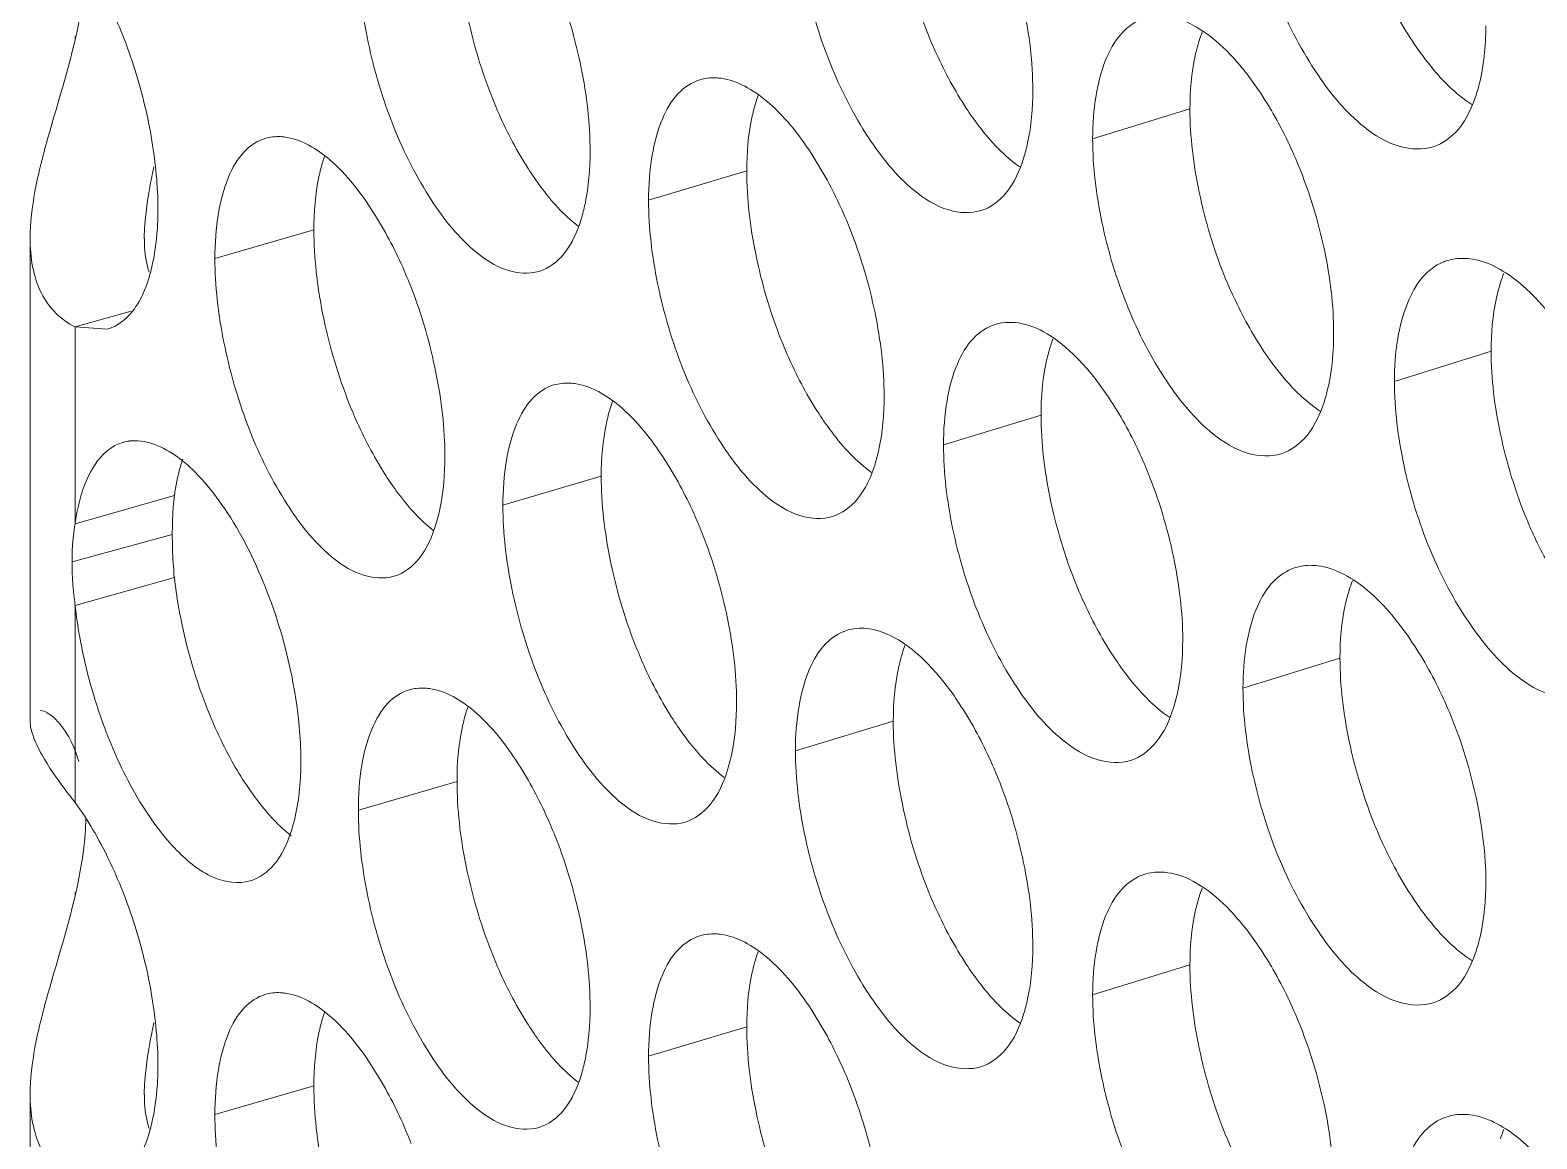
# Model space of a CAD drawing. Header units: millimetres. Extents: x 1177 to 4147, y 93 to 2194.
# Drawn here: x 2491.77 to 2505.62, y 985.6 to 995.79 of the extents above; entities that cross this region are included whole.
import ezdxf

# ---------------------------------------------------------------- set-up
doc = ezdxf.new("R2010")
doc.units = ezdxf.units.MM
doc.header["$LTSCALE"] = 0.1
doc.layers.get('0').update_dxf_attribs({"lineweight": 13})
doc.layers.add('标注', color=251, linetype='Continuous', lineweight=9)

# ---------------------------------------------------------------- blocks, each defined once
blk = doc.blocks.new('02')
for p, q in [((4328.801, 1004.75), (4328.801, 1011.095)), ((4329.392, 1007.345), (4329.392, 1009.932)), ((4329.392, 1003.682), (4329.392, 1006.269)), ((4328.801, 993.5), (4328.801, 999.845))]:
    blk.add_line(p, q)
at = {"layer": '标注'}
for p, q in [((4329.392, 1013.71), (4329.392, 1013.748)), ((4344.036, 1012.798), (4342.758, 1012.405)), ((4338.214, 1011.982), (4336.925, 1011.598)), ((4338.214, 1011.982), (4336.925, 1011.598)), ((4332.528, 1011.207), (4331.228, 1010.832)), ((4330.127, 1010.141), (4329.392, 1009.932)), ((4329.392, 1009.932), (4329.813, 1009.902)), ((4347.992, 1009.615), (4346.722, 1009.216)), ((4342.08, 1008.771), (4340.799, 1008.381)), ((4342.08, 1008.771), (4340.799, 1008.381)), ((4336.303, 1007.969), (4335.011, 1007.588)), ((4330.695, 1007.717), (4329.392, 1007.345)), ((4330.668, 1007.203), (4329.351, 1006.844)), ((4330.695, 1006.641), (4329.392, 1006.269)), ((4346.007, 1005.579), (4344.733, 1005.183)), ((4346.007, 1005.579), (4344.733, 1005.183)), ((4340.139, 1004.749), (4338.854, 1004.362)), ((4334.408, 1003.96), (4333.112, 1003.583)), ((4329.392, 1002.46), (4329.392, 1002.498)), ((4344.036, 1001.548), (4342.758, 1001.155)), ((4338.214, 1000.732), (4336.925, 1000.348)), ((4332.528, 999.957), (4331.228, 999.582))]:
    blk.add_line(p, q, dxfattribs=at)
for centre, radius, start, end in [((4345.946, 1013.132), 1.875, 158.8656, 162.563), ((4340.165, 1012.312), 1.918, 159.8933, 162.8914), ((4340.165, 1012.312), 1.918, 159.8933, 162.8914), ((4334.526, 1011.533), 1.966, 160.9402, 163.2288), ((4332.677, 1011.098), 2.377, 177.2621, 180.0726), ((4347.607, 1010.191), 0.642, 107.4921, 112.5473), ((4349.877, 1009.95), 1.849, 158.192, 162.3487), ((4344.003, 1009.104), 1.889, 159.2059, 162.6715), ((4344.003, 1009.104), 1.889, 159.2059, 162.6715), ((4338.27, 1008.298), 1.933, 160.2403, 163.0029), ((4330.173, 1007.886), 0.55, 97.1735, 105.9366), ((4331.697, 1006.929), 2.342, 169.768, 173.6853), ((4335.848, 1007.205), 5.18, 178.0496, 180.0207), ((4336.345, 1007.204), 5.677, 180.0086, 181.863), ((4336.687, 1007.216), 6.02, 181.871, 185.483), ((4345.609, 1006.165), 0.633, 107.3212, 111.9576), ((4345.609, 1006.165), 0.633, 107.3212, 111.9576), ((4333.9, 1006.891), 4.55, 185.3339, 187.8588), ((4336.712, 1007.304), 6.053, 186.2893, 189.956), ((4347.904, 1005.914), 1.862, 158.5276, 162.4554), ((4347.904, 1005.914), 1.862, 158.5276, 162.4554), ((4342.076, 1005.081), 1.903, 159.5485, 162.781), ((4336.39, 1004.289), 1.95, 160.5892, 163.1153), ((4343.627, 1002.144), 0.623, 107.151, 111.3587), ((4345.946, 1001.882), 1.875, 158.8656, 162.563), ((4340.165, 1001.062), 1.918, 159.8933, 162.8914), ((4334.526, 1000.283), 1.966, 160.9402, 163.2288), ((4332.677, 999.848), 2.377, 177.2621, 180.0726), ((4347.607, 998.941), 0.642, 107.4921, 112.5473), ((4349.877, 998.7), 1.849, 158.192, 162.3487)]:
    blk.add_arc(centre, radius, start, end, dxfattribs=at)
for points, knots in [([(4344.733, 1016.433), (4344.733, 1016.067), (4344.829, 1015.31), (4345.156, 1014.229), (4345.649, 1013.282), (4346.084, 1012.752), (4346.323, 1012.561)], [0, 0, 0, 0, 0.256219, 0.528865, 0.785923, 1, 1, 1, 1]), ([(4340.139, 1015.999), (4340.139, 1015.633), (4340.233, 1014.876), (4340.448, 1014.147), (4340.593, 1013.786)], [0, 0, 0, 0, 0.484687, 1, 1, 1, 1]), ([(4338.854, 1015.612), (4338.854, 1015.246), (4338.948, 1014.489), (4339.268, 1013.407), (4339.749, 1012.457), (4340.174, 1011.922), (4340.408, 1011.729)], [0, 0, 0, 0, 0.256797, 0.52993, 0.786916, 1, 1, 1, 1]), ([(4334.408, 1015.21), (4334.408, 1014.844), (4334.499, 1014.087), (4334.709, 1013.357), (4334.851, 1012.994)], [0, 0, 0, 0, 0.484802, 1, 1, 1, 1]), ([(4334.408, 1015.21), (4334.408, 1014.844), (4334.499, 1014.087), (4334.709, 1013.357), (4334.851, 1012.994)], [0, 0, 0, 0, 0.484802, 1, 1, 1, 1]), ([(4341.972, 1013.045), (4341.972, 1013.411), (4341.877, 1014.167), (4341.66, 1014.895), (4341.514, 1015.256)], [0, 0, 0, 0, 0.484515, 1, 1, 1, 1]), ([(4330.479, 1011.483), (4330.479, 1011.782), (4330.418, 1012.403), (4330.199, 1013.316), (4329.861, 1014.177), (4329.56, 1014.702), (4329.392, 1014.932)], [0, 0, 0, 0, 0.24518, 0.507954, 0.766556, 1, 1, 1, 1]), ([(4333.112, 1014.833), (4333.112, 1014.468), (4333.203, 1013.716), (4333.511, 1012.638), (4333.976, 1011.687), (4334.388, 1011.149), (4334.616, 1010.951)], [0, 0, 0, 0, 0.25688, 0.530083, 0.787064, 1, 1, 1, 1]), ([(4333.112, 1014.833), (4333.112, 1014.468), (4333.203, 1013.716), (4333.511, 1012.638), (4333.976, 1011.687), (4334.388, 1011.149), (4334.616, 1010.951)], [0, 0, 0, 0, 0.25688, 0.530083, 0.787064, 1, 1, 1, 1]), ([(4346.471, 1014.618), (4346.507, 1014.53), (4346.655, 1014.193), (4346.834, 1013.87), (4346.987, 1013.645)], [0, 0, 0, 0, 0.26032, 1, 1, 1, 1]), ([(4336.157, 1012.243), (4336.157, 1012.61), (4336.065, 1013.366), (4335.852, 1014.095), (4335.709, 1014.458)], [0, 0, 0, 0, 0.484632, 1, 1, 1, 1]), ([(4336.157, 1012.243), (4336.157, 1012.61), (4336.065, 1013.366), (4335.852, 1014.095), (4335.709, 1014.458)], [0, 0, 0, 0, 0.484632, 1, 1, 1, 1]), ([(4344.942, 1013.037), (4344.829, 1013.205), (4344.599, 1013.502), (4344.213, 1013.843), (4343.82, 1014.026), (4343.554, 1014.024), (4343.443, 1013.99)], [0, 0, 0, 0, 0.323685, 0.595295, 0.814917, 1, 1, 1, 1]), ([(4329.441, 1013.938), (4329.339, 1013.419), (4329.098, 1012.688), (4328.856, 1011.746), (4328.801, 1011.301), (4328.801, 1011.095)], [0, 0, 0, 0, 0.543055, 0.787808, 1, 1, 1, 1]), ([(4340.593, 1013.786), (4340.628, 1013.697), (4340.773, 1013.359), (4340.948, 1013.035), (4341.097, 1012.808)], [0, 0, 0, 0, 0.260583, 1, 1, 1, 1]), ([(4343.4, 1013.975), (4343.297, 1013.935), (4343.095, 1013.779), (4342.901, 1013.417), (4342.782, 1012.946), (4342.758, 1012.594), (4342.758, 1012.405)], [0, 0, 0, 0, 0.186349, 0.409523, 0.681034, 1, 1, 1, 1]), ([(4347.799, 1012.992), (4347.82, 1013.057), (4347.897, 1013.349), (4347.923, 1013.654), (4347.923, 1013.888)], [0, 0, 0, 0, 0.226105, 1, 1, 1, 1]), ([(4344.157, 1013.693), (4344.137, 1013.628), (4344.06, 1013.336), (4344.036, 1013.031), (4344.036, 1012.798)], [0, 0, 0, 0, 0.225761, 1, 1, 1, 1]), ([(4346.987, 1013.645), (4347.044, 1013.56), (4347.259, 1013.265), (4347.519, 1012.996), (4347.74, 1012.854)], [0, 0, 0, 0, 0.281036, 1, 1, 1, 1]), ([(4337.876, 1013.199), (4337.853, 1013.202), (4337.76, 1013.21), (4337.665, 1013.2), (4337.599, 1013.18)], [0, 0, 0, 0, 0.259249, 1, 1, 1, 1]), ([(4337.876, 1013.199), (4337.853, 1013.202), (4337.76, 1013.21), (4337.665, 1013.2), (4337.599, 1013.18)], [0, 0, 0, 0, 0.259249, 1, 1, 1, 1]), ([(4339.059, 1012.215), (4338.893, 1012.468), (4338.571, 1012.885), (4338.094, 1013.169), (4337.876, 1013.199)], [0, 0, 0, 0, 0.580424, 1, 1, 1, 1]), ([(4339.059, 1012.215), (4338.893, 1012.468), (4338.571, 1012.885), (4338.094, 1013.169), (4337.876, 1013.199)], [0, 0, 0, 0, 0.580424, 1, 1, 1, 1]), ([(4334.851, 1012.994), (4334.885, 1012.905), (4335.026, 1012.567), (4335.197, 1012.241), (4335.343, 1012.013)], [0, 0, 0, 0, 0.260845, 1, 1, 1, 1]), ([(4334.851, 1012.994), (4334.885, 1012.905), (4335.026, 1012.567), (4335.197, 1012.241), (4335.343, 1012.013)], [0, 0, 0, 0, 0.260845, 1, 1, 1, 1]), ([(4337.599, 1013.18), (4337.493, 1013.148), (4337.279, 1013.004), (4337.075, 1012.639), (4336.95, 1012.157), (4336.925, 1011.794), (4336.925, 1011.598)], [0, 0, 0, 0, 0.183153, 0.403682, 0.676253, 1, 1, 1, 1]), ([(4337.599, 1013.18), (4337.493, 1013.148), (4337.279, 1013.004), (4337.075, 1012.639), (4336.95, 1012.157), (4336.925, 1011.794), (4336.925, 1011.598)], [0, 0, 0, 0, 0.183153, 0.403682, 0.676253, 1, 1, 1, 1]), ([(4341.851, 1012.15), (4341.872, 1012.215), (4341.948, 1012.507), (4341.972, 1012.811), (4341.972, 1013.045)], [0, 0, 0, 0, 0.225697, 1, 1, 1, 1]), ([(4345.459, 1012.061), (4345.422, 1012.15), (4345.274, 1012.487), (4345.095, 1012.811), (4344.942, 1013.037)], [0, 0, 0, 0, 0.260299, 1, 1, 1, 1]), ([(4347.23, 1012.3), (4347.361, 1012.341), (4347.621, 1012.541), (4347.747, 1012.83), (4347.799, 1012.992)], [0, 0, 0, 0, 0.445594, 1, 1, 1, 1]), ([(4338.332, 1012.877), (4338.312, 1012.812), (4338.238, 1012.519), (4338.214, 1012.215), (4338.214, 1011.982)], [0, 0, 0, 0, 0.225358, 1, 1, 1, 1]), ([(4338.332, 1012.877), (4338.312, 1012.812), (4338.238, 1012.519), (4338.214, 1012.215), (4338.214, 1011.982)], [0, 0, 0, 0, 0.225358, 1, 1, 1, 1]), ([(4341.097, 1012.808), (4341.151, 1012.726), (4341.353, 1012.441), (4341.595, 1012.178), (4341.802, 1012.034)], [0, 0, 0, 0, 0.280024, 1, 1, 1, 1]), ([(4344.036, 1012.798), (4344.036, 1012.431), (4344.131, 1011.675), (4344.35, 1010.947), (4344.496, 1010.586)], [0, 0, 0, 0, 0.48461, 1, 1, 1, 1]), ([(4331.891, 1012.41), (4331.787, 1012.38), (4331.575, 1012.237), (4331.375, 1011.874), (4331.252, 1011.392), (4331.228, 1011.029), (4331.228, 1010.832)], [0, 0, 0, 0, 0.180661, 0.40035, 0.673891, 1, 1, 1, 1]), ([(4332.157, 1012.426), (4332.134, 1012.429), (4332.046, 1012.438), (4331.955, 1012.429), (4331.891, 1012.41)], [0, 0, 0, 0, 0.259416, 1, 1, 1, 1]), ([(4333.312, 1011.433), (4333.15, 1011.688), (4332.839, 1012.104), (4332.371, 1012.394), (4332.157, 1012.426)], [0, 0, 0, 0, 0.582814, 1, 1, 1, 1]), ([(4342.758, 1012.405), (4342.758, 1012.038), (4342.853, 1011.282), (4343.179, 1010.201), (4343.667, 1009.252), (4344.099, 1008.721), (4344.336, 1008.529)], [0, 0, 0, 0, 0.256412, 0.529221, 0.786254, 1, 1, 1, 1]), ([(4346.323, 1012.561), (4346.463, 1012.449), (4346.747, 1012.274), (4347.092, 1012.256), (4347.23, 1012.3)], [0, 0, 0, 0, 0.554701, 1, 1, 1, 1]), ([(4336.039, 1011.35), (4336.059, 1011.414), (4336.133, 1011.707), (4336.157, 1012.01), (4336.157, 1012.243)], [0, 0, 0, 0, 0.225294, 1, 1, 1, 1]), ([(4336.039, 1011.35), (4336.059, 1011.414), (4336.133, 1011.707), (4336.157, 1012.01), (4336.157, 1012.243)], [0, 0, 0, 0, 0.225294, 1, 1, 1, 1]), ([(4339.564, 1011.236), (4339.528, 1011.325), (4339.384, 1011.662), (4339.208, 1011.987), (4339.059, 1012.215)], [0, 0, 0, 0, 0.260562, 1, 1, 1, 1]), ([(4339.564, 1011.236), (4339.528, 1011.325), (4339.384, 1011.662), (4339.208, 1011.987), (4339.059, 1012.215)], [0, 0, 0, 0, 0.260562, 1, 1, 1, 1]), ([(4330.426, 1012.039), (4330.411, 1011.967), (4330.357, 1011.693), (4330.313, 1011.416), (4330.304, 1011.211)], [0, 0, 0, 0, 0.264477, 1, 1, 1, 1]), ([(4332.643, 1012.101), (4332.624, 1012.036), (4332.551, 1011.743), (4332.528, 1011.44), (4332.528, 1011.207)], [0, 0, 0, 0, 0.22496, 1, 1, 1, 1]), ([(4335.343, 1012.013), (4335.393, 1011.934), (4335.582, 1011.659), (4335.807, 1011.403), (4336, 1011.257)], [0, 0, 0, 0, 0.27889, 1, 1, 1, 1]), ([(4335.343, 1012.013), (4335.393, 1011.934), (4335.582, 1011.659), (4335.807, 1011.403), (4336, 1011.257)], [0, 0, 0, 0, 0.27889, 1, 1, 1, 1]), ([(4341.29, 1011.46), (4341.419, 1011.5), (4341.678, 1011.7), (4341.8, 1011.988), (4341.851, 1012.15)], [0, 0, 0, 0, 0.442709, 1, 1, 1, 1]), ([(4345.924, 1009.852), (4345.924, 1010.218), (4345.828, 1010.974), (4345.607, 1011.701), (4345.459, 1012.061)], [0, 0, 0, 0, 0.484437, 1, 1, 1, 1]), ([(4338.214, 1011.982), (4338.214, 1011.615), (4338.307, 1010.859), (4338.52, 1010.129), (4338.664, 1009.767)], [0, 0, 0, 0, 0.484725, 1, 1, 1, 1]), ([(4338.214, 1011.982), (4338.214, 1011.615), (4338.307, 1010.859), (4338.52, 1010.129), (4338.664, 1009.767)], [0, 0, 0, 0, 0.484725, 1, 1, 1, 1]), ([(4340.408, 1011.729), (4340.545, 1011.617), (4340.818, 1011.441), (4341.155, 1011.419), (4341.29, 1011.46)], [0, 0, 0, 0, 0.55656, 1, 1, 1, 1]), ([(4330.457, 1011.057), (4330.46, 1011.091), (4330.474, 1011.233), (4330.479, 1011.375), (4330.479, 1011.483)], [0, 0, 0, 0, 0.240443, 1, 1, 1, 1]), ([(4333.805, 1010.451), (4333.77, 1010.54), (4333.629, 1010.879), (4333.458, 1011.205), (4333.312, 1011.433)], [0, 0, 0, 0, 0.260824, 1, 1, 1, 1]), ([(4336.925, 1011.598), (4336.925, 1011.231), (4337.018, 1010.475), (4337.335, 1009.392), (4337.812, 1008.441), (4338.234, 1007.905), (4338.467, 1007.711)], [0, 0, 0, 0, 0.256988, 0.530284, 0.787246, 1, 1, 1, 1]), ([(4336.925, 1011.598), (4336.925, 1011.231), (4337.018, 1010.475), (4337.335, 1009.392), (4337.812, 1008.441), (4338.234, 1007.905), (4338.467, 1007.711)], [0, 0, 0, 0, 0.256988, 0.530284, 0.787246, 1, 1, 1, 1]), ([(4335.486, 1010.662), (4335.613, 1010.7), (4335.87, 1010.9), (4335.989, 1011.187), (4336.039, 1011.35)], [0, 0, 0, 0, 0.439697, 1, 1, 1, 1]), ([(4335.486, 1010.662), (4335.613, 1010.7), (4335.87, 1010.9), (4335.989, 1011.187), (4336.039, 1011.35)], [0, 0, 0, 0, 0.439697, 1, 1, 1, 1]), ([(4340.019, 1009.023), (4340.019, 1009.389), (4339.925, 1010.145), (4339.709, 1010.874), (4339.564, 1011.236)], [0, 0, 0, 0, 0.484554, 1, 1, 1, 1]), ([(4340.019, 1009.023), (4340.019, 1009.389), (4339.925, 1010.145), (4339.709, 1010.874), (4339.564, 1011.236)], [0, 0, 0, 0, 0.484554, 1, 1, 1, 1]), ([(4328.801, 1011.095), (4328.8, 1010.85), (4328.855, 1010.483), (4329.123, 1010.104), (4329.299, 1009.978), (4329.392, 1009.932)], [0, 0, 0, 0, 0.536627, 0.771347, 1, 1, 1, 1]), ([(4330.301, 1011.095), (4330.301, 1011.054), (4330.306, 1010.904), (4330.329, 1010.752), (4330.365, 1010.65)], [0, 0, 0, 0, 0.274396, 1, 1, 1, 1]), ([(4330.401, 1010.725), (4330.407, 1010.751), (4330.43, 1010.861), (4330.447, 1010.972), (4330.457, 1011.057)], [0, 0, 0, 0, 0.239722, 1, 1, 1, 1]), ([(4332.528, 1011.207), (4332.528, 1010.84), (4332.618, 1010.083), (4332.827, 1009.352), (4332.967, 1008.989)], [0, 0, 0, 0, 0.484841, 1, 1, 1, 1]), ([(4331.228, 1010.832), (4331.228, 1010.469), (4331.318, 1009.72), (4331.622, 1008.645), (4332.079, 1007.695), (4332.485, 1007.155), (4332.711, 1006.955)], [0, 0, 0, 0, 0.256731, 0.529807, 0.786809, 1, 1, 1, 1]), ([(4334.616, 1010.951), (4334.749, 1010.835), (4335.016, 1010.652), (4335.353, 1010.623), (4335.486, 1010.662)], [0, 0, 0, 0, 0.55978, 1, 1, 1, 1]), ([(4334.616, 1010.951), (4334.749, 1010.835), (4335.016, 1010.652), (4335.353, 1010.623), (4335.486, 1010.662)], [0, 0, 0, 0, 0.55978, 1, 1, 1, 1]), ([(4347.711, 1010.828), (4347.685, 1010.831), (4347.585, 1010.838), (4347.484, 1010.825), (4347.414, 1010.803)], [0, 0, 0, 0, 0.259011, 1, 1, 1, 1]), ([(4348.939, 1009.858), (4348.766, 1010.111), (4348.428, 1010.527), (4347.935, 1010.801), (4347.711, 1010.828)], [0, 0, 0, 0, 0.576575, 1, 1, 1, 1]), ([(4329.813, 1009.902), (4329.956, 1009.943), (4330.159, 1010.114), (4330.317, 1010.426), (4330.376, 1010.62), (4330.401, 1010.725)], [0, 0, 0, 0, 0.426718, 0.691609, 1, 1, 1, 1]), ([(4347.36, 1010.784), (4347.258, 1010.741), (4347.058, 1010.583), (4346.865, 1010.221), (4346.746, 1009.752), (4346.722, 1009.403), (4346.722, 1009.216)], [0, 0, 0, 0, 0.188092, 0.412143, 0.683021, 1, 1, 1, 1]), ([(4334.249, 1008.235), (4334.249, 1008.602), (4334.157, 1009.358), (4333.946, 1010.088), (4333.805, 1010.451)], [0, 0, 0, 0, 0.48467, 1, 1, 1, 1]), ([(4344.496, 1010.586), (4344.532, 1010.498), (4344.679, 1010.161), (4344.857, 1009.837), (4345.008, 1009.611)], [0, 0, 0, 0, 0.260408, 1, 1, 1, 1]), ([(4348.115, 1010.511), (4348.095, 1010.446), (4348.017, 1010.153), (4347.992, 1009.848), (4347.992, 1009.615)], [0, 0, 0, 0, 0.226033, 1, 1, 1, 1]), ([(4341.48, 1009.965), (4341.372, 1009.933), (4341.157, 1009.788), (4340.95, 1009.422), (4340.824, 1008.939), (4340.799, 1008.577), (4340.799, 1008.381)], [0, 0, 0, 0, 0.184776, 0.405862, 0.677804, 1, 1, 1, 1]), ([(4341.48, 1009.965), (4341.372, 1009.933), (4341.157, 1009.788), (4340.95, 1009.422), (4340.824, 1008.939), (4340.799, 1008.577), (4340.799, 1008.381)], [0, 0, 0, 0, 0.184776, 0.405862, 0.677804, 1, 1, 1, 1]), ([(4342.966, 1009.008), (4342.854, 1009.176), (4342.627, 1009.473), (4342.244, 1009.815), (4341.855, 1010), (4341.59, 1009.999), (4341.48, 1009.965)], [0, 0, 0, 0, 0.324351, 0.596195, 0.815556, 1, 1, 1, 1]), ([(4342.966, 1009.008), (4342.854, 1009.176), (4342.627, 1009.473), (4342.244, 1009.815), (4341.855, 1010), (4341.59, 1009.999), (4341.48, 1009.965)], [0, 0, 0, 0, 0.324351, 0.596195, 0.815556, 1, 1, 1, 1]), ([(4345.802, 1008.957), (4345.822, 1009.022), (4345.899, 1009.314), (4345.924, 1009.618), (4345.924, 1009.852)], [0, 0, 0, 0, 0.225969, 1, 1, 1, 1]), ([(4338.664, 1009.767), (4338.699, 1009.678), (4338.842, 1009.341), (4339.016, 1009.016), (4339.164, 1008.789)], [0, 0, 0, 0, 0.260671, 1, 1, 1, 1]), ([(4338.664, 1009.767), (4338.699, 1009.678), (4338.842, 1009.341), (4339.016, 1009.016), (4339.164, 1008.789)], [0, 0, 0, 0, 0.260671, 1, 1, 1, 1]), ([(4342.2, 1009.667), (4342.18, 1009.602), (4342.104, 1009.309), (4342.08, 1009.005), (4342.08, 1008.771)], [0, 0, 0, 0, 0.225626, 1, 1, 1, 1]), ([(4342.2, 1009.667), (4342.18, 1009.602), (4342.104, 1009.309), (4342.08, 1009.005), (4342.08, 1008.771)], [0, 0, 0, 0, 0.225626, 1, 1, 1, 1]), ([(4345.008, 1009.611), (4345.065, 1009.527), (4345.275, 1009.236), (4345.529, 1008.968), (4345.746, 1008.826)], [0, 0, 0, 0, 0.280712, 1, 1, 1, 1]), ([(4347.992, 1009.615), (4347.992, 1009.248), (4348.089, 1008.492), (4348.311, 1007.765), (4348.46, 1007.405)], [0, 0, 0, 0, 0.484532, 1, 1, 1, 1]), ([(4335.681, 1009.169), (4335.576, 1009.138), (4335.362, 1008.994), (4335.16, 1008.629), (4335.035, 1008.147), (4335.011, 1007.785), (4335.011, 1007.588)], [0, 0, 0, 0, 0.18233, 0.402579, 0.67547, 1, 1, 1, 1]), ([(4335.955, 1009.187), (4335.931, 1009.19), (4335.84, 1009.199), (4335.747, 1009.188), (4335.681, 1009.169)], [0, 0, 0, 0, 0.259303, 1, 1, 1, 1]), ([(4337.128, 1008.2), (4336.963, 1008.454), (4336.645, 1008.87), (4336.171, 1009.156), (4335.955, 1009.187)], [0, 0, 0, 0, 0.581214, 1, 1, 1, 1]), ([(4346.722, 1009.216), (4346.722, 1008.849), (4346.819, 1008.093), (4347.149, 1007.013), (4347.646, 1006.066), (4348.084, 1005.537), (4348.324, 1005.347)], [0, 0, 0, 0, 0.256026, 0.528509, 0.78559, 1, 1, 1, 1]), ([(4332.967, 1008.989), (4333.001, 1008.9), (4333.141, 1008.561), (4333.311, 1008.235), (4333.455, 1008.007)], [0, 0, 0, 0, 0.260931, 1, 1, 1, 1]), ([(4336.421, 1008.864), (4336.401, 1008.799), (4336.327, 1008.506), (4336.303, 1008.202), (4336.303, 1007.969)], [0, 0, 0, 0, 0.225225, 1, 1, 1, 1]), ([(4339.899, 1008.129), (4339.919, 1008.194), (4339.995, 1008.486), (4340.019, 1008.79), (4340.019, 1009.023)], [0, 0, 0, 0, 0.225563, 1, 1, 1, 1]), ([(4339.899, 1008.129), (4339.919, 1008.194), (4339.995, 1008.486), (4340.019, 1008.79), (4340.019, 1009.023)], [0, 0, 0, 0, 0.225563, 1, 1, 1, 1]), ([(4343.479, 1008.031), (4343.443, 1008.12), (4343.296, 1008.458), (4343.118, 1008.782), (4342.966, 1009.008)], [0, 0, 0, 0, 0.260387, 1, 1, 1, 1]), ([(4343.479, 1008.031), (4343.443, 1008.12), (4343.296, 1008.458), (4343.118, 1008.782), (4342.966, 1009.008)], [0, 0, 0, 0, 0.260387, 1, 1, 1, 1]), ([(4345.235, 1008.265), (4345.365, 1008.306), (4345.625, 1008.506), (4345.75, 1008.794), (4345.802, 1008.957)], [0, 0, 0, 0, 0.444646, 1, 1, 1, 1]), ([(4339.164, 1008.789), (4339.217, 1008.708), (4339.414, 1008.426), (4339.651, 1008.165), (4339.853, 1008.02)], [0, 0, 0, 0, 0.279659, 1, 1, 1, 1]), ([(4339.164, 1008.789), (4339.217, 1008.708), (4339.414, 1008.426), (4339.651, 1008.165), (4339.853, 1008.02)], [0, 0, 0, 0, 0.279659, 1, 1, 1, 1]), ([(4342.08, 1008.771), (4342.08, 1008.405), (4342.174, 1007.648), (4342.391, 1006.92), (4342.537, 1006.559)], [0, 0, 0, 0, 0.484648, 1, 1, 1, 1]), ([(4342.08, 1008.771), (4342.08, 1008.405), (4342.174, 1007.648), (4342.391, 1006.92), (4342.537, 1006.559)], [0, 0, 0, 0, 0.484648, 1, 1, 1, 1]), ([(4331.316, 1007.6), (4331.223, 1007.734), (4331.035, 1007.972), (4330.662, 1008.309), (4330.309, 1008.458), (4330.104, 1008.433)], [0, 0, 0, 0, 0.320968, 0.5929, 1, 1, 1, 1]), ([(4344.336, 1008.529), (4344.475, 1008.417), (4344.755, 1008.242), (4345.098, 1008.223), (4345.235, 1008.265)], [0, 0, 0, 0, 0.555309, 1, 1, 1, 1]), ([(4329.805, 1008.297), (4329.689, 1008.198), (4329.497, 1007.886), (4329.419, 1007.542), (4329.392, 1007.345)], [0, 0, 0, 0, 0.434523, 1, 1, 1, 1]), ([(4330.022, 1008.416), (4329.963, 1008.399), (4329.887, 1008.361), (4329.821, 1008.31), (4329.805, 1008.297)], [0, 0, 0, 0, 0.740858, 1, 1, 1, 1]), ([(4340.799, 1008.381), (4340.799, 1008.015), (4340.893, 1007.258), (4341.216, 1006.177), (4341.7, 1005.227), (4342.129, 1004.694), (4342.365, 1004.502)], [0, 0, 0, 0, 0.256604, 0.529576, 0.786585, 1, 1, 1, 1]), ([(4340.799, 1008.381), (4340.799, 1008.015), (4340.893, 1007.258), (4341.216, 1006.177), (4341.7, 1005.227), (4342.129, 1004.694), (4342.365, 1004.502)], [0, 0, 0, 0, 0.256604, 0.529576, 0.786585, 1, 1, 1, 1]), ([(4330.808, 1008.196), (4330.795, 1008.16), (4330.744, 1008.003), (4330.712, 1007.842), (4330.695, 1007.717)], [0, 0, 0, 0, 0.232223, 1, 1, 1, 1]), ([(4334.132, 1007.342), (4334.152, 1007.407), (4334.226, 1007.699), (4334.249, 1008.002), (4334.249, 1008.235)], [0, 0, 0, 0, 0.225161, 1, 1, 1, 1]), ([(4337.629, 1007.22), (4337.594, 1007.309), (4337.45, 1007.647), (4337.276, 1007.972), (4337.128, 1008.2)], [0, 0, 0, 0, 0.26065, 1, 1, 1, 1]), ([(4339.34, 1007.44), (4339.469, 1007.479), (4339.727, 1007.679), (4339.848, 1007.966), (4339.899, 1008.129)], [0, 0, 0, 0, 0.441719, 1, 1, 1, 1]), ([(4339.34, 1007.44), (4339.469, 1007.479), (4339.727, 1007.679), (4339.848, 1007.966), (4339.899, 1008.129)], [0, 0, 0, 0, 0.441719, 1, 1, 1, 1]), ([(4333.455, 1008.007), (4333.505, 1007.929), (4333.689, 1007.657), (4333.909, 1007.404), (4334.096, 1007.258)], [0, 0, 0, 0, 0.278486, 1, 1, 1, 1]), ([(4336.303, 1007.969), (4336.303, 1007.602), (4336.395, 1006.846), (4336.607, 1006.116), (4336.75, 1005.753)], [0, 0, 0, 0, 0.484764, 1, 1, 1, 1]), ([(4343.941, 1005.821), (4343.941, 1006.187), (4343.845, 1006.943), (4343.626, 1007.671), (4343.479, 1008.031)], [0, 0, 0, 0, 0.484476, 1, 1, 1, 1]), ([(4343.941, 1005.821), (4343.941, 1006.187), (4343.845, 1006.943), (4343.626, 1007.671), (4343.479, 1008.031)], [0, 0, 0, 0, 0.484476, 1, 1, 1, 1]), ([(4330.695, 1007.717), (4330.692, 1007.69), (4330.68, 1007.578), (4330.674, 1007.466), (4330.671, 1007.381)], [0, 0, 0, 0, 0.242582, 1, 1, 1, 1]), ([(4338.467, 1007.711), (4338.602, 1007.599), (4338.872, 1007.423), (4339.207, 1007.399), (4339.34, 1007.44)], [0, 0, 0, 0, 0.557203, 1, 1, 1, 1]), ([(4338.467, 1007.711), (4338.602, 1007.599), (4338.872, 1007.423), (4339.207, 1007.399), (4339.34, 1007.44)], [0, 0, 0, 0, 0.557203, 1, 1, 1, 1]), ([(4332.225, 1005.4), (4332.14, 1005.807), (4331.905, 1006.573), (4331.535, 1007.287), (4331.316, 1007.6)], [0, 0, 0, 0, 0.521078, 1, 1, 1, 1]), ([(4335.011, 1007.588), (4335.011, 1007.222), (4335.103, 1006.467), (4335.417, 1005.385), (4335.888, 1004.434), (4336.305, 1003.897), (4336.536, 1003.701)], [0, 0, 0, 0, 0.257025, 0.530351, 0.787311, 1, 1, 1, 1]), ([(4333.581, 1006.655), (4333.709, 1006.692), (4333.965, 1006.893), (4334.083, 1007.179), (4334.132, 1007.342)], [0, 0, 0, 0, 0.438663, 1, 1, 1, 1]), ([(4348.46, 1007.405), (4348.496, 1007.317), (4348.645, 1006.98), (4348.826, 1006.658), (4348.98, 1006.433)], [0, 0, 0, 0, 0.260232, 1, 1, 1, 1]), ([(4329.369, 1007.186), (4329.366, 1007.159), (4329.355, 1007.045), (4329.351, 1006.931), (4329.351, 1006.844)], [0, 0, 0, 0, 0.240746, 1, 1, 1, 1]), ([(4338.081, 1005.006), (4338.081, 1005.372), (4337.987, 1006.128), (4337.773, 1006.857), (4337.629, 1007.22)], [0, 0, 0, 0, 0.484593, 1, 1, 1, 1]), ([(4332.711, 1006.955), (4332.843, 1006.837), (4333.109, 1006.649), (4333.448, 1006.616), (4333.581, 1006.655)], [0, 0, 0, 0, 0.561342, 1, 1, 1, 1]), ([(4329.351, 1006.844), (4329.351, 1006.813), (4329.353, 1006.688), (4329.36, 1006.563), (4329.369, 1006.468)], [0, 0, 0, 0, 0.242279, 1, 1, 1, 1]), ([(4345.373, 1006.752), (4345.27, 1006.71), (4345.069, 1006.554), (4344.876, 1006.191), (4344.756, 1005.722), (4344.733, 1005.371), (4344.733, 1005.183)], [0, 0, 0, 0, 0.187225, 0.410841, 0.682034, 1, 1, 1, 1]), ([(4345.373, 1006.752), (4345.27, 1006.71), (4345.069, 1006.554), (4344.876, 1006.191), (4344.756, 1005.722), (4344.733, 1005.371), (4344.733, 1005.183)], [0, 0, 0, 0, 0.187225, 0.410841, 0.682034, 1, 1, 1, 1]), ([(4345.714, 1006.793), (4345.689, 1006.796), (4345.59, 1006.804), (4345.49, 1006.791), (4345.421, 1006.769)], [0, 0, 0, 0, 0.259055, 1, 1, 1, 1]), ([(4345.714, 1006.793), (4345.689, 1006.796), (4345.59, 1006.804), (4345.49, 1006.791), (4345.421, 1006.769)], [0, 0, 0, 0, 0.259055, 1, 1, 1, 1]), ([(4346.933, 1005.82), (4346.761, 1006.073), (4346.426, 1006.489), (4345.936, 1006.765), (4345.714, 1006.793)], [0, 0, 0, 0, 0.577332, 1, 1, 1, 1]), ([(4346.933, 1005.82), (4346.761, 1006.073), (4346.426, 1006.489), (4345.936, 1006.765), (4345.714, 1006.793)], [0, 0, 0, 0, 0.577332, 1, 1, 1, 1]), ([(4342.537, 1006.559), (4342.573, 1006.47), (4342.718, 1006.133), (4342.895, 1005.809), (4343.045, 1005.582)], [0, 0, 0, 0, 0.260496, 1, 1, 1, 1]), ([(4342.537, 1006.559), (4342.573, 1006.47), (4342.718, 1006.133), (4342.895, 1005.809), (4343.045, 1005.582)], [0, 0, 0, 0, 0.260496, 1, 1, 1, 1]), ([(4346.129, 1006.475), (4346.108, 1006.41), (4346.031, 1006.117), (4346.007, 1005.813), (4346.007, 1005.579)], [0, 0, 0, 0, 0.225897, 1, 1, 1, 1]), ([(4346.129, 1006.475), (4346.108, 1006.41), (4346.031, 1006.117), (4346.007, 1005.813), (4346.007, 1005.579)], [0, 0, 0, 0, 0.225897, 1, 1, 1, 1]), ([(4329.392, 1006.269), (4329.403, 1006.17), (4329.459, 1005.762), (4329.554, 1005.36), (4329.644, 1005.062)], [0, 0, 0, 0, 0.243528, 1, 1, 1, 1]), ([(4330.75, 1006.257), (4330.762, 1006.189), (4330.815, 1005.911), (4330.885, 1005.637), (4330.947, 1005.434)], [0, 0, 0, 0, 0.247361, 1, 1, 1, 1]), ([(4339.532, 1005.945), (4339.425, 1005.913), (4339.21, 1005.768), (4339.005, 1005.403), (4338.879, 1004.921), (4338.854, 1004.558), (4338.854, 1004.362)], [0, 0, 0, 0, 0.183968, 0.404776, 0.677031, 1, 1, 1, 1]), ([(4341.005, 1004.984), (4340.894, 1005.152), (4340.692, 1005.418), (4340.368, 1005.723), (4340.08, 1005.901), (4339.797, 1005.984), (4339.613, 1005.97), (4339.532, 1005.945)], [0, 0, 0, 0, 0.324474, 0.533713, 0.711862, 0.863947, 1, 1, 1, 1]), ([(4336.75, 1005.753), (4336.785, 1005.664), (4336.926, 1005.326), (4337.099, 1005.001), (4337.246, 1004.774)], [0, 0, 0, 0, 0.260758, 1, 1, 1, 1]), ([(4343.819, 1004.926), (4343.84, 1004.991), (4343.916, 1005.283), (4343.941, 1005.587), (4343.941, 1005.821)], [0, 0, 0, 0, 0.225833, 1, 1, 1, 1]), ([(4343.819, 1004.926), (4343.84, 1004.991), (4343.916, 1005.283), (4343.941, 1005.587), (4343.941, 1005.821)], [0, 0, 0, 0, 0.225833, 1, 1, 1, 1]), ([(4347.454, 1004.846), (4347.417, 1004.934), (4347.268, 1005.271), (4347.087, 1005.595), (4346.933, 1005.82)], [0, 0, 0, 0, 0.260211, 1, 1, 1, 1]), ([(4347.454, 1004.846), (4347.417, 1004.934), (4347.268, 1005.271), (4347.087, 1005.595), (4346.933, 1005.82)], [0, 0, 0, 0, 0.260211, 1, 1, 1, 1]), ([(4340.259, 1005.644), (4340.239, 1005.579), (4340.164, 1005.287), (4340.139, 1004.983), (4340.139, 1004.749)], [0, 0, 0, 0, 0.225492, 1, 1, 1, 1]), ([(4343.045, 1005.582), (4343.1, 1005.5), (4343.306, 1005.211), (4343.555, 1004.946), (4343.766, 1004.802)], [0, 0, 0, 0, 0.280375, 1, 1, 1, 1]), ([(4343.045, 1005.582), (4343.1, 1005.5), (4343.306, 1005.211), (4343.555, 1004.946), (4343.766, 1004.802)], [0, 0, 0, 0, 0.280375, 1, 1, 1, 1]), ([(4346.007, 1005.579), (4346.007, 1005.212), (4346.102, 1004.456), (4346.323, 1003.729), (4346.471, 1003.368)], [0, 0, 0, 0, 0.484571, 1, 1, 1, 1]), ([(4346.007, 1005.579), (4346.007, 1005.212), (4346.102, 1004.456), (4346.323, 1003.729), (4346.471, 1003.368)], [0, 0, 0, 0, 0.484571, 1, 1, 1, 1]), ([(4330.947, 1005.434), (4330.977, 1005.334), (4331.104, 1004.949), (4331.264, 1004.574), (4331.406, 1004.308)], [0, 0, 0, 0, 0.257432, 1, 1, 1, 1]), ([(4332.357, 1004.232), (4332.357, 1004.325), (4332.344, 1004.717), (4332.287, 1005.107), (4332.225, 1005.4)], [0, 0, 0, 0, 0.236743, 1, 1, 1, 1]), ([(4348.324, 1005.347), (4348.466, 1005.235), (4348.753, 1005.06), (4349.101, 1005.045), (4349.24, 1005.089)], [0, 0, 0, 0, 0.554103, 1, 1, 1, 1]), ([(4333.779, 1005.163), (4333.673, 1005.132), (4333.461, 1004.988), (4333.26, 1004.624), (4333.136, 1004.142), (4333.112, 1003.779), (4333.112, 1003.583)], [0, 0, 0, 0, 0.181499, 0.401469, 0.674683, 1, 1, 1, 1]), ([(4334.048, 1005.179), (4334.025, 1005.183), (4333.935, 1005.191), (4333.843, 1005.181), (4333.779, 1005.163)], [0, 0, 0, 0, 0.259359, 1, 1, 1, 1]), ([(4335.213, 1004.189), (4335.049, 1004.444), (4334.734, 1004.86), (4334.263, 1005.148), (4334.048, 1005.179)], [0, 0, 0, 0, 0.582011, 1, 1, 1, 1]), ([(4344.733, 1005.183), (4344.733, 1004.817), (4344.829, 1004.06), (4345.156, 1002.979), (4345.649, 1002.032), (4346.084, 1001.502), (4346.323, 1001.311)], [0, 0, 0, 0, 0.256219, 0.528865, 0.785923, 1, 1, 1, 1]), ([(4344.733, 1005.183), (4344.733, 1004.817), (4344.829, 1004.06), (4345.156, 1002.979), (4345.649, 1002.032), (4346.084, 1001.502), (4346.323, 1001.311)], [0, 0, 0, 0, 0.256219, 0.528865, 0.785923, 1, 1, 1, 1]), ([(4328.932, 1004.895), (4328.974, 1004.89), (4329.073, 1004.84), (4329.281, 1004.635), (4329.389, 1004.399), (4329.441, 1004.221)], [0, 0, 0, 0, 0.148198, 0.361925, 1, 1, 1, 1]), ([(4329.644, 1005.062), (4329.675, 1004.962), (4329.801, 1004.577), (4329.962, 1004.202), (4330.104, 1003.936)], [0, 0, 0, 0, 0.257377, 1, 1, 1, 1]), ([(4337.962, 1004.112), (4337.982, 1004.177), (4338.056, 1004.469), (4338.081, 1004.773), (4338.081, 1005.006)], [0, 0, 0, 0, 0.225428, 1, 1, 1, 1]), ([(4341.514, 1004.006), (4341.478, 1004.095), (4341.332, 1004.433), (4341.155, 1004.757), (4341.005, 1004.984)], [0, 0, 0, 0, 0.260475, 1, 1, 1, 1]), ([(4343.255, 1004.235), (4343.385, 1004.275), (4343.644, 1004.475), (4343.768, 1004.764), (4343.819, 1004.926)], [0, 0, 0, 0, 0.443684, 1, 1, 1, 1]), ([(4343.255, 1004.235), (4343.385, 1004.275), (4343.644, 1004.475), (4343.768, 1004.764), (4343.819, 1004.926)], [0, 0, 0, 0, 0.443684, 1, 1, 1, 1]), ([(4328.954, 1004.311), (4328.91, 1004.391), (4328.841, 1004.531), (4328.801, 1004.686), (4328.801, 1004.75)], [0, 0, 0, 0, 0.58968, 1, 1, 1, 1]), ([(4334.524, 1004.855), (4334.505, 1004.79), (4334.431, 1004.497), (4334.408, 1004.194), (4334.408, 1003.96)], [0, 0, 0, 0, 0.225092, 1, 1, 1, 1]), ([(4337.246, 1004.774), (4337.297, 1004.694), (4337.491, 1004.415), (4337.721, 1004.157), (4337.919, 1004.011)], [0, 0, 0, 0, 0.279282, 1, 1, 1, 1]), ([(4340.139, 1004.749), (4340.139, 1004.383), (4340.233, 1003.626), (4340.448, 1002.897), (4340.593, 1002.536)], [0, 0, 0, 0, 0.484687, 1, 1, 1, 1]), ([(4347.923, 1002.638), (4347.923, 1003.004), (4347.825, 1003.759), (4347.603, 1004.486), (4347.454, 1004.846)], [0, 0, 0, 0, 0.484398, 1, 1, 1, 1]), ([(4347.923, 1002.638), (4347.923, 1003.004), (4347.825, 1003.759), (4347.603, 1004.486), (4347.454, 1004.846)], [0, 0, 0, 0, 0.484398, 1, 1, 1, 1]), ([(4342.365, 1004.502), (4342.502, 1004.39), (4342.779, 1004.214), (4343.119, 1004.194), (4343.255, 1004.235)], [0, 0, 0, 0, 0.555929, 1, 1, 1, 1]), ([(4342.365, 1004.502), (4342.502, 1004.39), (4342.779, 1004.214), (4343.119, 1004.194), (4343.255, 1004.235)], [0, 0, 0, 0, 0.555929, 1, 1, 1, 1]), ([(4329.392, 1003.682), (4329.347, 1003.739), (4329.191, 1003.941), (4329.044, 1004.151), (4328.954, 1004.311)], [0, 0, 0, 0, 0.283462, 1, 1, 1, 1]), ([(4331.406, 1004.308), (4331.522, 1004.092), (4331.761, 1003.709), (4332.068, 1003.373), (4332.228, 1003.246)], [0, 0, 0, 0, 0.545672, 1, 1, 1, 1]), ([(4338.854, 1004.362), (4338.854, 1003.996), (4338.948, 1003.239), (4339.268, 1002.157), (4339.749, 1001.207), (4340.174, 1000.672), (4340.408, 1000.479)], [0, 0, 0, 0, 0.256797, 0.52993, 0.786916, 1, 1, 1, 1]), ([(4332.225, 1003.289), (4332.248, 1003.357), (4332.331, 1003.664), (4332.357, 1003.985), (4332.357, 1004.232)], [0, 0, 0, 0, 0.223003, 1, 1, 1, 1]), ([(4335.709, 1003.208), (4335.674, 1003.297), (4335.532, 1003.635), (4335.36, 1003.961), (4335.213, 1004.189)], [0, 0, 0, 0, 0.260737, 1, 1, 1, 1]), ([(4337.405, 1003.424), (4337.534, 1003.462), (4337.791, 1003.662), (4337.911, 1003.949), (4337.962, 1004.112)], [0, 0, 0, 0, 0.440715, 1, 1, 1, 1]), ([(4330.104, 1003.936), (4330.148, 1003.854), (4330.32, 1003.553), (4330.523, 1003.27), (4330.696, 1003.086)], [0, 0, 0, 0, 0.271397, 1, 1, 1, 1]), ([(4334.408, 1003.96), (4334.408, 1003.594), (4334.499, 1002.837), (4334.709, 1002.107), (4334.851, 1001.744)], [0, 0, 0, 0, 0.484802, 1, 1, 1, 1]), ([(4341.972, 1001.795), (4341.972, 1002.161), (4341.877, 1002.917), (4341.66, 1003.645), (4341.514, 1004.006)], [0, 0, 0, 0, 0.484515, 1, 1, 1, 1]), ([(4336.536, 1003.701), (4336.67, 1003.588), (4336.938, 1003.41), (4337.272, 1003.384), (4337.405, 1003.424)], [0, 0, 0, 0, 0.558251, 1, 1, 1, 1]), ([(4330.479, 1000.233), (4330.479, 1000.532), (4330.418, 1001.153), (4330.199, 1002.066), (4329.861, 1002.927), (4329.56, 1003.452), (4329.392, 1003.682)], [0, 0, 0, 0, 0.24518, 0.507954, 0.766556, 1, 1, 1, 1]), ([(4333.112, 1003.583), (4333.112, 1003.218), (4333.203, 1002.466), (4333.511, 1001.388), (4333.976, 1000.437), (4334.388, 999.899), (4334.616, 999.701)], [0, 0, 0, 0, 0.25688, 0.530083, 0.787064, 1, 1, 1, 1]), ([(4329.532, 1003.462), (4329.531, 1003.4), (4329.518, 1003.14), (4329.479, 1002.882), (4329.441, 1002.688)], [0, 0, 0, 0, 0.238404, 1, 1, 1, 1]), ([(4346.471, 1003.368), (4346.507, 1003.28), (4346.655, 1002.943), (4346.834, 1002.62), (4346.987, 1002.395)], [0, 0, 0, 0, 0.26032, 1, 1, 1, 1]), ([(4346.471, 1003.368), (4346.507, 1003.28), (4346.655, 1002.943), (4346.834, 1002.62), (4346.987, 1002.395)], [0, 0, 0, 0, 0.26032, 1, 1, 1, 1]), ([(4331.69, 1002.652), (4331.811, 1002.687), (4332.057, 1002.869), (4332.175, 1003.138), (4332.225, 1003.289)], [0, 0, 0, 0, 0.441393, 1, 1, 1, 1]), ([(4336.157, 1000.993), (4336.157, 1001.36), (4336.065, 1002.116), (4335.852, 1002.845), (4335.709, 1003.208)], [0, 0, 0, 0, 0.484632, 1, 1, 1, 1]), ([(4330.696, 1003.086), (4330.844, 1002.93), (4331.132, 1002.674), (4331.537, 1002.608), (4331.69, 1002.652)], [0, 0, 0, 0, 0.574979, 1, 1, 1, 1]), ([(4343.4, 1002.725), (4343.297, 1002.685), (4343.095, 1002.529), (4342.901, 1002.167), (4342.782, 1001.696), (4342.758, 1001.344), (4342.758, 1001.155)], [0, 0, 0, 0, 0.186349, 0.409523, 0.681034, 1, 1, 1, 1]), ([(4344.942, 1001.787), (4344.829, 1001.955), (4344.599, 1002.252), (4344.213, 1002.593), (4343.82, 1002.776), (4343.554, 1002.774), (4343.443, 1002.74)], [0, 0, 0, 0, 0.323685, 0.595295, 0.814917, 1, 1, 1, 1]), ([(4329.441, 1002.688), (4329.339, 1002.169), (4329.098, 1001.438), (4328.856, 1000.496), (4328.801, 1000.051), (4328.801, 999.845)], [0, 0, 0, 0, 0.543055, 0.787808, 1, 1, 1, 1]), ([(4340.593, 1002.536), (4340.628, 1002.447), (4340.773, 1002.109), (4340.948, 1001.785), (4341.097, 1001.558)], [0, 0, 0, 0, 0.260583, 1, 1, 1, 1]), ([(4347.799, 1001.742), (4347.82, 1001.807), (4347.897, 1002.099), (4347.923, 1002.404), (4347.923, 1002.638)], [0, 0, 0, 0, 0.226105, 1, 1, 1, 1]), ([(4347.799, 1001.742), (4347.82, 1001.807), (4347.897, 1002.099), (4347.923, 1002.404), (4347.923, 1002.638)], [0, 0, 0, 0, 0.226105, 1, 1, 1, 1]), ([(4344.157, 1002.443), (4344.137, 1002.378), (4344.06, 1002.086), (4344.036, 1001.781), (4344.036, 1001.548)], [0, 0, 0, 0, 0.225761, 1, 1, 1, 1]), ([(4346.987, 1002.395), (4347.044, 1002.31), (4347.259, 1002.015), (4347.519, 1001.746), (4347.74, 1001.604)], [0, 0, 0, 0, 0.281036, 1, 1, 1, 1]), ([(4346.987, 1002.395), (4347.044, 1002.31), (4347.259, 1002.015), (4347.519, 1001.746), (4347.74, 1001.604)], [0, 0, 0, 0, 0.281036, 1, 1, 1, 1]), ([(4337.599, 1001.93), (4337.493, 1001.898), (4337.279, 1001.754), (4337.075, 1001.389), (4336.95, 1000.907), (4336.925, 1000.544), (4336.925, 1000.348)], [0, 0, 0, 0, 0.183153, 0.403682, 0.676253, 1, 1, 1, 1]), ([(4337.876, 1001.949), (4337.853, 1001.952), (4337.76, 1001.96), (4337.665, 1001.95), (4337.599, 1001.93)], [0, 0, 0, 0, 0.259249, 1, 1, 1, 1]), ([(4339.059, 1000.965), (4338.893, 1001.218), (4338.571, 1001.635), (4338.094, 1001.919), (4337.876, 1001.949)], [0, 0, 0, 0, 0.580424, 1, 1, 1, 1]), ([(4334.851, 1001.744), (4334.885, 1001.655), (4335.026, 1001.317), (4335.197, 1000.991), (4335.343, 1000.763)], [0, 0, 0, 0, 0.260845, 1, 1, 1, 1]), ([(4341.851, 1000.9), (4341.872, 1000.965), (4341.948, 1001.257), (4341.972, 1001.561), (4341.972, 1001.795)], [0, 0, 0, 0, 0.225697, 1, 1, 1, 1]), ([(4345.459, 1000.811), (4345.422, 1000.9), (4345.274, 1001.237), (4345.095, 1001.561), (4344.942, 1001.787)], [0, 0, 0, 0, 0.260299, 1, 1, 1, 1]), ([(4347.23, 1001.05), (4347.361, 1001.091), (4347.621, 1001.291), (4347.747, 1001.58), (4347.799, 1001.742)], [0, 0, 0, 0, 0.445594, 1, 1, 1, 1]), ([(4347.23, 1001.05), (4347.361, 1001.091), (4347.621, 1001.291), (4347.747, 1001.58), (4347.799, 1001.742)], [0, 0, 0, 0, 0.445594, 1, 1, 1, 1]), ([(4338.332, 1001.627), (4338.312, 1001.562), (4338.238, 1001.269), (4338.214, 1000.965), (4338.214, 1000.732)], [0, 0, 0, 0, 0.225358, 1, 1, 1, 1]), ([(4341.097, 1001.558), (4341.151, 1001.476), (4341.353, 1001.191), (4341.595, 1000.928), (4341.802, 1000.784)], [0, 0, 0, 0, 0.280024, 1, 1, 1, 1]), ([(4344.036, 1001.548), (4344.036, 1001.181), (4344.131, 1000.425), (4344.35, 999.697), (4344.496, 999.336)], [0, 0, 0, 0, 0.48461, 1, 1, 1, 1]), ([(4331.891, 1001.16), (4331.787, 1001.13), (4331.575, 1000.987), (4331.375, 1000.624), (4331.252, 1000.142), (4331.228, 999.779), (4331.228, 999.582)], [0, 0, 0, 0, 0.180661, 0.40035, 0.673891, 1, 1, 1, 1]), ([(4332.157, 1001.176), (4332.134, 1001.179), (4332.046, 1001.188), (4331.955, 1001.179), (4331.891, 1001.16)], [0, 0, 0, 0, 0.259416, 1, 1, 1, 1]), ([(4333.312, 1000.183), (4333.15, 1000.438), (4332.839, 1000.854), (4332.371, 1001.144), (4332.157, 1001.176)], [0, 0, 0, 0, 0.582814, 1, 1, 1, 1]), ([(4342.758, 1001.155), (4342.758, 1000.788), (4342.853, 1000.032), (4343.179, 998.951), (4343.667, 998.002), (4344.099, 997.471), (4344.336, 997.279)], [0, 0, 0, 0, 0.256412, 0.529221, 0.786254, 1, 1, 1, 1]), ([(4346.323, 1001.311), (4346.463, 1001.199), (4346.747, 1001.024), (4347.092, 1001.006), (4347.23, 1001.05)], [0, 0, 0, 0, 0.554701, 1, 1, 1, 1]), ([(4346.323, 1001.311), (4346.463, 1001.199), (4346.747, 1001.024), (4347.092, 1001.006), (4347.23, 1001.05)], [0, 0, 0, 0, 0.554701, 1, 1, 1, 1]), ([(4336.039, 1000.1), (4336.059, 1000.164), (4336.133, 1000.457), (4336.157, 1000.76), (4336.157, 1000.993)], [0, 0, 0, 0, 0.225294, 1, 1, 1, 1]), ([(4339.564, 999.986), (4339.528, 1000.075), (4339.384, 1000.412), (4339.208, 1000.737), (4339.059, 1000.965)], [0, 0, 0, 0, 0.260562, 1, 1, 1, 1]), ([(4330.426, 1000.789), (4330.411, 1000.717), (4330.357, 1000.443), (4330.313, 1000.166), (4330.304, 999.961)], [0, 0, 0, 0, 0.264477, 1, 1, 1, 1]), ([(4332.643, 1000.851), (4332.624, 1000.786), (4332.551, 1000.493), (4332.528, 1000.19), (4332.528, 999.957)], [0, 0, 0, 0, 0.22496, 1, 1, 1, 1]), ([(4335.343, 1000.763), (4335.393, 1000.684), (4335.582, 1000.409), (4335.807, 1000.153), (4336, 1000.007)], [0, 0, 0, 0, 0.27889, 1, 1, 1, 1]), ([(4338.214, 1000.732), (4338.214, 1000.365), (4338.307, 999.609), (4338.52, 998.879), (4338.664, 998.517)], [0, 0, 0, 0, 0.484725, 1, 1, 1, 1]), ([(4341.29, 1000.21), (4341.419, 1000.25), (4341.678, 1000.45), (4341.8, 1000.738), (4341.851, 1000.9)], [0, 0, 0, 0, 0.442709, 1, 1, 1, 1]), ([(4345.924, 998.602), (4345.924, 998.968), (4345.828, 999.724), (4345.607, 1000.451), (4345.459, 1000.811)], [0, 0, 0, 0, 0.484437, 1, 1, 1, 1]), ([(4336.925, 1000.348), (4336.925, 999.981), (4337.018, 999.225), (4337.335, 998.142), (4337.812, 997.191), (4338.234, 996.655), (4338.467, 996.461)], [0, 0, 0, 0, 0.256988, 0.530284, 0.787246, 1, 1, 1, 1]), ([(4340.408, 1000.479), (4340.545, 1000.367), (4340.818, 1000.191), (4341.155, 1000.169), (4341.29, 1000.21)], [0, 0, 0, 0, 0.55656, 1, 1, 1, 1]), ([(4330.457, 999.807), (4330.46, 999.841), (4330.474, 999.983), (4330.479, 1000.125), (4330.479, 1000.233)], [0, 0, 0, 0, 0.240443, 1, 1, 1, 1]), ([(4333.805, 999.201), (4333.77, 999.29), (4333.629, 999.629), (4333.458, 999.955), (4333.312, 1000.183)], [0, 0, 0, 0, 0.260824, 1, 1, 1, 1]), ([(4332.528, 999.957), (4332.528, 999.59), (4332.618, 998.833), (4332.827, 998.102), (4332.967, 997.739)], [0, 0, 0, 0, 0.484841, 1, 1, 1, 1]), ([(4335.486, 999.412), (4335.613, 999.45), (4335.87, 999.65), (4335.989, 999.937), (4336.039, 1000.1)], [0, 0, 0, 0, 0.439697, 1, 1, 1, 1]), ([(4340.019, 997.773), (4340.019, 998.139), (4339.925, 998.895), (4339.709, 999.624), (4339.564, 999.986)], [0, 0, 0, 0, 0.484554, 1, 1, 1, 1]), ([(4328.801, 999.845), (4328.8, 999.6), (4328.855, 999.233), (4329.123, 998.854), (4329.299, 998.728), (4329.392, 998.682)], [0, 0, 0, 0, 0.536627, 0.771347, 1, 1, 1, 1]), ([(4330.301, 999.845), (4330.301, 999.804), (4330.306, 999.654), (4330.329, 999.502), (4330.365, 999.4)], [0, 0, 0, 0, 0.274396, 1, 1, 1, 1]), ([(4330.401, 999.475), (4330.407, 999.501), (4330.43, 999.611), (4330.447, 999.722), (4330.457, 999.807)], [0, 0, 0, 0, 0.239722, 1, 1, 1, 1]), ([(4331.228, 999.582), (4331.228, 999.219), (4331.318, 998.47), (4331.622, 997.395), (4332.079, 996.445), (4332.485, 995.905), (4332.711, 995.705)], [0, 0, 0, 0, 0.256731, 0.529807, 0.786809, 1, 1, 1, 1]), ([(4334.616, 999.701), (4334.749, 999.585), (4335.016, 999.402), (4335.353, 999.373), (4335.486, 999.412)], [0, 0, 0, 0, 0.55978, 1, 1, 1, 1]), ([(4347.36, 999.534), (4347.258, 999.491), (4347.058, 999.333), (4346.865, 998.971), (4346.746, 998.502), (4346.722, 998.153), (4346.722, 997.966)], [0, 0, 0, 0, 0.188092, 0.412143, 0.683021, 1, 1, 1, 1]), ([(4347.711, 999.578), (4347.685, 999.581), (4347.585, 999.588), (4347.484, 999.575), (4347.414, 999.553)], [0, 0, 0, 0, 0.259011, 1, 1, 1, 1]), ([(4348.939, 998.608), (4348.766, 998.861), (4348.428, 999.277), (4347.935, 999.551), (4347.711, 999.578)], [0, 0, 0, 0, 0.576575, 1, 1, 1, 1]), ([(4329.813, 998.652), (4329.956, 998.693), (4330.159, 998.864), (4330.317, 999.176), (4330.376, 999.37), (4330.401, 999.475)], [0, 0, 0, 0, 0.426718, 0.691609, 1, 1, 1, 1]), ([(4344.496, 999.336), (4344.532, 999.248), (4344.679, 998.911), (4344.857, 998.587), (4345.008, 998.361)], [0, 0, 0, 0, 0.260408, 1, 1, 1, 1])]:
    blk.add_open_spline(points, degree=3, knots=knots, dxfattribs=at)

msp = doc.modelspace()

# ---------------------------------------------------------------- block references
at = {"xscale": 0.7, "yscale": 0.7, "zscale": 0.7}
msp.add_blockref('02', (-538.391, 286.112), dxfattribs=at)

doc.saveas('drawing.dxf')
